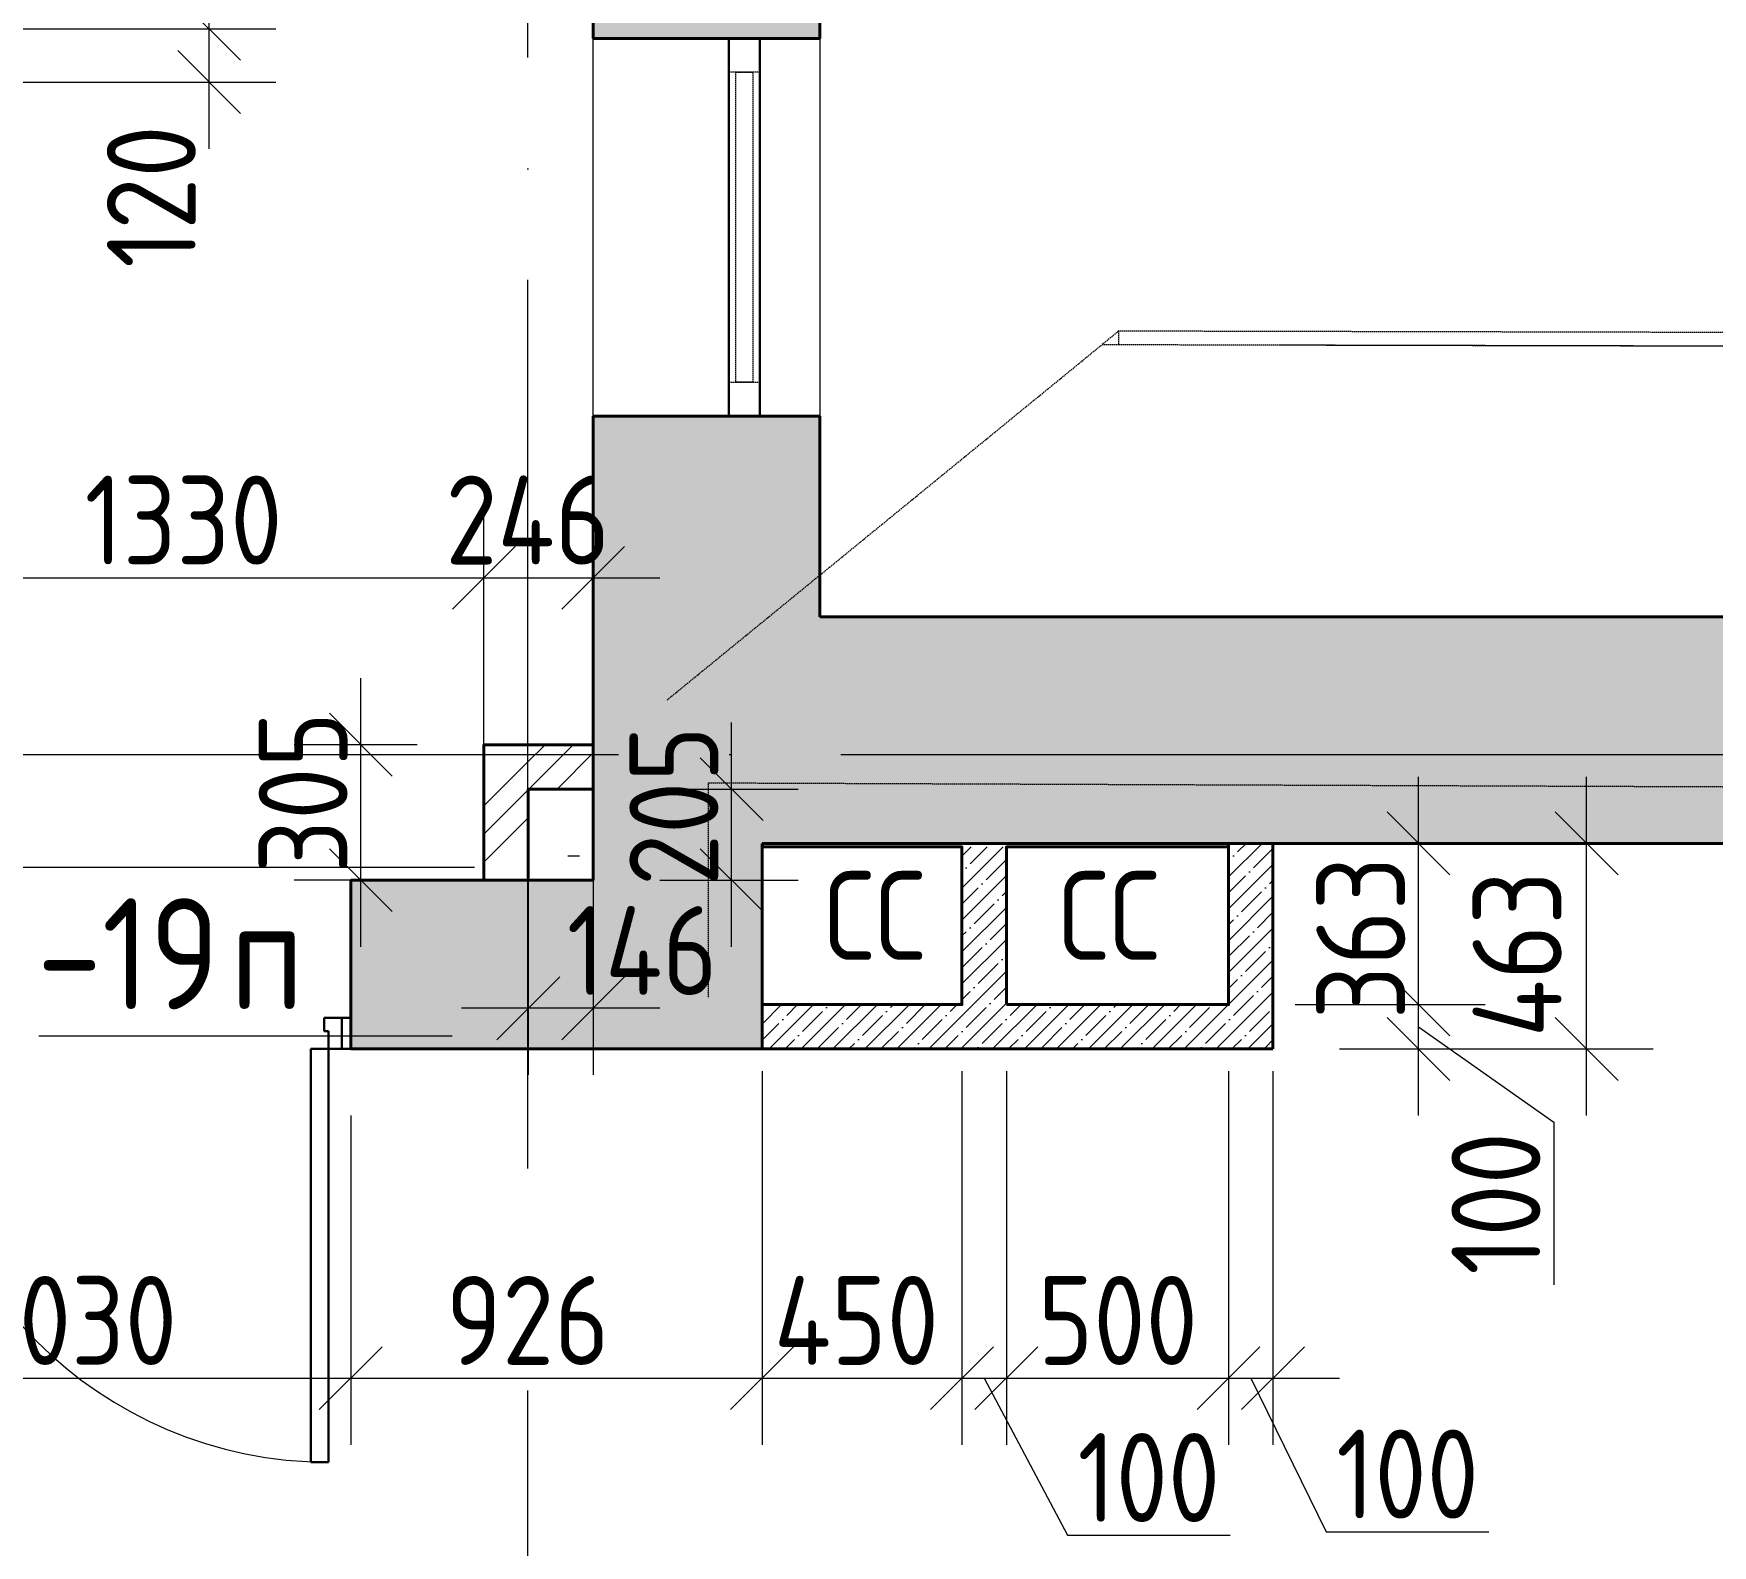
# Model space of a CAD drawing. Header units: millimetres. Extents: x 3050 to 430575, y -569542 to 36130.
# Drawn here: x 289017 to 292796, y -419146 to -415743 of the extents above; entities that cross this region are included whole.
import ezdxf

# ---------------------------------------------------------------- set-up
doc = ezdxf.new("R2010")
doc.units = ezdxf.units.MM
doc.linetypes.add('ADSK_Линия сетки', pattern=[25, 20, -2.5, 0, -2.5])
doc.linetypes.add('ADSK_Сверху', pattern=[4.5, 3, -1.5])
for name, color, linetype, lineweight in [('Аннотация', 7, 'Continuous', 9), ('Витраж', 7, 'Continuous', 18), ('Двери', 7, 'Continuous', 18), ('Крыша', 7, 'Continuous', 18), ('Марки дверей', 7, 'Continuous', 20), ('Оси', 7, 'Continuous', 9), ('Панели витража', 7, 'Continuous', 18), ('Перекрытие', 7, 'Continuous', 18), ('Размеры', 7, 'Continuous', 9), ('Стены внутренние', 7, 'Continuous', 18), ('Стены наружные', 7, 'Continuous', 18), ('Стены штриховка', 7, 'Continuous', 18)]:
    doc.layers.add(name, color=color, linetype=linetype, lineweight=lineweight)
doc.layers.add('Линии', color=7, linetype='Continuous', lineweight=9, true_color=0x00a600)
doc.styles.add('GOST Common', font='GOST_Common.ttf', dxfattribs={"width": 0.9, "height": 200})
doc.styles.add('GOST Common_1', font='GOST_Common.ttf', dxfattribs={"width": 0.9, "height": 350})
doc.styles.add('GOST Common_2', font='GOST_Common.ttf', dxfattribs={"width": 0.9, "height": 250})
doc.dimstyles.new('ADSK_Основной_2_мм_Округление_до_1_мм_1', dxfattribs={"dimscale": 304.8, "dimtxt": 201.142999, "dimasz": 0.463911, "dimexe": 0.492126, "dimexo": 0.492126, "dimgap": 0.098425, "dimtad": 1, "dimdec": 0, "dimdsep": 46, "dimtxsty": 'GOST Common', "dimblk1": 'OBLIQUE', "dimblk2": 'OBLIQUE', "dimsah": 1, "dimcen": 0.09, "dimdle": 0.492126, "dimazin": 2, "dimtfac": 1, "dimtdec": 4, "dimtix": 1, "dimtmove": 1, "dimatfit": 3, "dimfxl": 1, "dimtvp": 1, "dimtolj": 1, "dimtzin": 0, "dimlwd": 20, "dimlwe": 20, "dimarcsym": 2})
pattern_1 = [(45, (279485.6, -430604.18), (-179.605, 179.605), []), (45, (279549.1, -430604.18), (0, 359.2102), []), (45, (279422.1, -430604.18), (0, 359.2102), [])]

# ---------------------------------------------------------------- blocks, each defined once
blk = doc.blocks.new('Системная панель - _AR_Стекло_40мм_привязка по центру-1425357-04 План 4-го этажа маркировочный')
at = {"layer": 'Панели витража', "color": 253, "linetype": 'ADSK_Сверху', "true_color": 0xaaaaaa}
for p, q in [((349, 20), (-349, 20)), ((-349, -20), (-349, 20)), ((349, 20), (349, -20)), ((-349, -20), (349, -20))]:
    blk.add_line(p, q, dxfattribs=at)
blk = doc.blocks.new('Прямоугольный импост - 70х20_56мм-1256353-04 План 4-го этажа маркировочный')
at = {"layer": 'Витраж', "color": 253, "linetype": 'ADSK_Сверху', "true_color": 0xaaaaaa}
for p, q in [((0, 35), (-76, 35)), ((-76, 35), (-76, -35)), ((0, -35), (0, 35)), ((-76, -35), (0, -35))]:
    blk.add_line(p, q, dxfattribs=at)
blk = doc.blocks.new('Прямоугольный импост - 70х20_56мм-1256355-04 План 4-го этажа маркировочный')
at = {"layer": 'Витраж', "color": 253, "linetype": 'ADSK_Сверху', "true_color": 0xaaaaaa}
for p, q in [((-76, -35), (-76, 35)), ((-76, 35), (0, 35)), ((0, 35), (0, -35)), ((0, -35), (-76, -35))]:
    blk.add_line(p, q, dxfattribs=at)
blk = doc.blocks.new('Прямоугольный импост - 70х60мм-1425356-04 План 4-го этажа маркировочный')
at = {"layer": 'Витраж', "color": 253, "linetype": 'ADSK_Сверху', "true_color": 0xaaaaaa}
for p, q in [((11162.3, 14792.4), (11162.3, 14094.4)), ((11232.3, 14792.4), (11232.3, 14094.4))]:
    blk.add_line(p, q, dxfattribs=at)
blk = doc.blocks.new('Прямоугольный импост - 70х40_56мм-1425355-04 План 4-го этажа маркировочный')
at = {"layer": 'Витраж', "lineweight": 30}
for p, q in [((11232.3, 14868.4), (11162.3, 14868.4)), ((11162.3, 14868.4), (11162.3, 14018.4)), ((11232.3, 14018.4), (11232.3, 14868.4)), ((11162.3, 14018.4), (11232.3, 14018.4))]:
    blk.add_line(p, q, dxfattribs=at)
blk = doc.blocks.new('AC_Дверь_Однопольная - Д-19п 1030х2200h-1983139-04 План 4-го этажа маркировочный')
at = {"layer": 'Двери', "lineweight": 30}
for p, q in [((-465, 1120), (-425, 1120)), ((-465, 190), (-465, 1120)), ((-425, 1120), (-425, 190)), ((-515, 190), (-495, 190)), ((-515, 120), (-515, 190)), ((-495, 190), (-465, 190)), ((-495, 120), (-495, 190)), ((-495, 190), (-495, 120)), ((-425, 190), (-465, 190)), ((-465, 190), (-465, 150)), ((465, 190), (495, 190)), ((465, 150), (465, 190)), ((495, 190), (495, 120)), ((495, 190), (515, 190)), ((495, 120), (495, 190)), ((515, 190), (515, 120)), ((-495, 120), (-515, 120)), ((-455, 120), (-495, 120)), ((-465, 150), (-455, 150)), ((-455, 150), (-455, 120)), ((455, 150), (465, 150)), ((455, 120), (455, 150)), ((495, 120), (455, 120)), ((515, 120), (495, 120))]:
    blk.add_line(p, q, dxfattribs=at)
at = {"layer": 'Двери'}
blk.add_arc((-465, 190), 930, 0, 90, dxfattribs=at)
blk = doc.blocks.new('_Oblique')
at = {"color": 0, "linetype": 'ByBlock', "lineweight": -2}
blk.add_line((-0.5, -0.5), (0.5, 0.5), dxfattribs=at)
blk = doc.blocks.new('*D12251')
at = {"layer": 'Defpoints', "color": 0, "transparency": 16777216}
for p in [(288701.2, -418028.1), (289731.2, -418028.1), (289731.2, -418769.2)]:
    blk.add_point(p, dxfattribs=at)
at = {"layer": 'Размеры', "color": 0, "lineweight": 20, "transparency": 16777216}
for p, q in [((288701.2, -418178.1), (288701.2, -418919.2)), ((289731.2, -418178.1), (289731.2, -418919.2)), ((288551.2, -418769.2), (289881.2, -418769.2))]:
    blk.add_line(p, q, dxfattribs=at)
at = {"layer": 'Размеры', "color": 0, "lineweight": 20, "transparency": 16777216, "xscale": 141.4, "yscale": 141.4, "zscale": 141.4, "rotation": 180}
blk.add_blockref('_Oblique', (288701.2, -418769.2), dxfattribs=at)
at = {"layer": 'Размеры', "color": 0, "lineweight": 20, "transparency": 16777216, "xscale": 141.4, "yscale": 141.4, "zscale": 141.4}
blk.add_blockref('_Oblique', (289731.2, -418769.2), dxfattribs=at)
at = {"layer": 'Размеры', "color": 0, "transparency": 16777216, "insert": (289119.4, -418639.2), "char_height": 200, "attachment_point": 5, "style": 'GOST Common'}
blk.add_mtext('\\A1;1030', dxfattribs=at)
blk = doc.blocks.new('*D12252')
at = {"layer": 'Defpoints', "color": 0, "transparency": 16777216}
for p in [(289731.2, -418028.1), (290656.9, -418028.1), (290656.9, -418769.2)]:
    blk.add_point(p, dxfattribs=at)
at = {"layer": 'Размеры', "color": 0, "lineweight": 20, "transparency": 16777216}
for p, q in [((289731.2, -418178.1), (289731.2, -418919.2)), ((290656.9, -418178.1), (290656.9, -418919.2)), ((289581.2, -418769.2), (290806.9, -418769.2))]:
    blk.add_line(p, q, dxfattribs=at)
at = {"layer": 'Размеры', "color": 0, "lineweight": 20, "transparency": 16777216, "xscale": 141.4, "yscale": 141.4, "zscale": 141.4, "rotation": 180}
blk.add_blockref('_Oblique', (289731.2, -418769.2), dxfattribs=at)
at = {"layer": 'Размеры', "color": 0, "lineweight": 20, "transparency": 16777216, "xscale": 141.4, "yscale": 141.4, "zscale": 141.4}
blk.add_blockref('_Oblique', (290656.9, -418769.2), dxfattribs=at)
at = {"layer": 'Размеры', "color": 0, "transparency": 16777216, "insert": (290129.5, -418639.2), "char_height": 200, "attachment_point": 5, "style": 'GOST Common'}
blk.add_mtext('\\A1;926', dxfattribs=at)
blk = doc.blocks.new('*D12253')
at = {"layer": 'Defpoints', "color": 0, "transparency": 16777216}
for p in [(290656.9, -417928.1), (291106.9, -417928.1), (291106.9, -418769.2)]:
    blk.add_point(p, dxfattribs=at)
at = {"layer": 'Размеры', "color": 0, "lineweight": 20, "transparency": 16777216}
for p, q in [((290656.9, -418078.1), (290656.9, -418919.2)), ((291106.9, -418078.1), (291106.9, -418919.2)), ((290506.9, -418769.2), (291256.9, -418769.2))]:
    blk.add_line(p, q, dxfattribs=at)
at = {"layer": 'Размеры', "color": 0, "lineweight": 20, "transparency": 16777216, "xscale": 141.4, "yscale": 141.4, "zscale": 141.4, "rotation": 180}
blk.add_blockref('_Oblique', (290656.9, -418769.2), dxfattribs=at)
at = {"layer": 'Размеры', "color": 0, "lineweight": 20, "transparency": 16777216, "xscale": 141.4, "yscale": 141.4, "zscale": 141.4}
blk.add_blockref('_Oblique', (291106.9, -418769.2), dxfattribs=at)
at = {"layer": 'Размеры', "color": 0, "transparency": 16777216, "insert": (290869.3, -418639.2), "char_height": 200, "attachment_point": 5, "style": 'GOST Common'}
blk.add_mtext('\\A1;450', dxfattribs=at)
blk = doc.blocks.new('*D12254')
at = {"layer": 'Defpoints', "color": 0, "transparency": 16777216}
for p in [(291106.9, -417928.1), (291206.9, -417928.1), (291206.9, -418769.2)]:
    blk.add_point(p, dxfattribs=at)
at = {"layer": 'Размеры', "color": 0, "lineweight": 20, "transparency": 16777216}
for p, q in [((291106.9, -418078.1), (291106.9, -418919.2)), ((291206.9, -418078.1), (291206.9, -418919.2)), ((290956.9, -418769.2), (291356.9, -418769.2)), ((291156.9, -418769.2), (291344.6, -419122.7)), ((291344.6, -419122.7), (291710.6, -419122.7))]:
    blk.add_line(p, q, dxfattribs=at)
at = {"layer": 'Размеры', "color": 0, "lineweight": 20, "transparency": 16777216, "xscale": 141.4, "yscale": 141.4, "zscale": 141.4, "rotation": 180}
blk.add_blockref('_Oblique', (291106.9, -418769.2), dxfattribs=at)
at = {"layer": 'Размеры', "color": 0, "lineweight": 20, "transparency": 16777216, "xscale": 141.4, "yscale": 141.4, "zscale": 141.4}
blk.add_blockref('_Oblique', (291206.9, -418769.2), dxfattribs=at)
at = {"layer": 'Размеры', "color": 0, "transparency": 16777216, "insert": (291527.6, -418992.7), "char_height": 200, "attachment_point": 5, "style": 'GOST Common'}
blk.add_mtext('\\A1;100', dxfattribs=at)
blk = doc.blocks.new('*D12255')
at = {"layer": 'Defpoints', "color": 0, "transparency": 16777216}
for p in [(291206.9, -417928.1), (291706.9, -417928.1), (291706.9, -418769.2)]:
    blk.add_point(p, dxfattribs=at)
at = {"layer": 'Размеры', "color": 0, "lineweight": 20, "transparency": 16777216}
for p, q in [((291206.9, -418078.1), (291206.9, -418919.2)), ((291706.9, -418078.1), (291706.9, -418919.2)), ((291056.9, -418769.2), (291856.9, -418769.2))]:
    blk.add_line(p, q, dxfattribs=at)
at = {"layer": 'Размеры', "color": 0, "lineweight": 20, "transparency": 16777216, "xscale": 141.4, "yscale": 141.4, "zscale": 141.4, "rotation": 180}
blk.add_blockref('_Oblique', (291206.9, -418769.2), dxfattribs=at)
at = {"layer": 'Размеры', "color": 0, "lineweight": 20, "transparency": 16777216, "xscale": 141.4, "yscale": 141.4, "zscale": 141.4}
blk.add_blockref('_Oblique', (291706.9, -418769.2), dxfattribs=at)
at = {"layer": 'Размеры', "color": 0, "transparency": 16777216, "insert": (291457.8, -418639.2), "char_height": 200, "attachment_point": 5, "style": 'GOST Common'}
blk.add_mtext('\\A1;500', dxfattribs=at)
blk = doc.blocks.new('*D12256')
at = {"layer": 'Defpoints', "color": 0, "transparency": 16777216}
for p in [(291706.9, -417928.1), (291806.9, -417928.1), (291806.9, -418769.2)]:
    blk.add_point(p, dxfattribs=at)
at = {"layer": 'Размеры', "color": 0, "lineweight": 20, "transparency": 16777216}
for p, q in [((291706.9, -418078.1), (291706.9, -418919.2)), ((291806.9, -418078.1), (291806.9, -418919.2)), ((291556.9, -418769.2), (291956.9, -418769.2)), ((291756.9, -418769.2), (291926.9, -419114.9)), ((291926.9, -419114.9), (292292.9, -419114.9))]:
    blk.add_line(p, q, dxfattribs=at)
at = {"layer": 'Размеры', "color": 0, "lineweight": 20, "transparency": 16777216, "xscale": 141.4, "yscale": 141.4, "zscale": 141.4, "rotation": 180}
blk.add_blockref('_Oblique', (291706.9, -418769.2), dxfattribs=at)
at = {"layer": 'Размеры', "color": 0, "lineweight": 20, "transparency": 16777216, "xscale": 141.4, "yscale": 141.4, "zscale": 141.4}
blk.add_blockref('_Oblique', (291806.9, -418769.2), dxfattribs=at)
at = {"layer": 'Размеры', "color": 0, "transparency": 16777216, "insert": (292109.9, -418984.9), "char_height": 200, "attachment_point": 5, "style": 'GOST Common'}
blk.add_mtext('\\A1;100', dxfattribs=at)
blk = doc.blocks.new('*D12257')
at = {"layer": 'Defpoints', "color": 0, "transparency": 16777216}
for p in [(291806.9, -417565.3), (292512.9, -417565.3), (291806.9, -418028.1)]:
    blk.add_point(p, dxfattribs=at)
at = {"layer": 'Размеры', "color": 0, "lineweight": 20, "transparency": 16777216}
for p, q in [((292512.9, -418178.1), (292512.9, -417415.3)), ((291956.9, -417565.3), (292662.9, -417565.3)), ((291956.9, -418028.1), (292662.9, -418028.1))]:
    blk.add_line(p, q, dxfattribs=at)
at = {"layer": 'Размеры', "color": 0, "lineweight": 20, "transparency": 16777216, "xscale": 141.4, "yscale": 141.4, "zscale": 141.4}
for p, rotation in [((292512.9, -417565.3), 90), ((292512.9, -418028.1), 270)]:
    blk.add_blockref('_Oblique', p, dxfattribs=dict(at, rotation=rotation))
at = {"layer": 'Размеры', "color": 0, "transparency": 16777216, "insert": (292356.5, -417814.7), "char_height": 200, "attachment_point": 5, "rotation": 90, "style": 'GOST Common'}
blk.add_mtext('\\A1;463', dxfattribs=at)
blk = doc.blocks.new('*D12258')
at = {"layer": 'Defpoints', "color": 0, "transparency": 16777216}
for p in [(291806.9, -417928.1), (292134.6, -417928.1), (291806.9, -418028.1)]:
    blk.add_point(p, dxfattribs=at)
at = {"layer": 'Размеры', "color": 0, "lineweight": 20, "transparency": 16777216}
for p, q in [((292134.6, -418178.1), (292134.6, -417778.1)), ((291956.9, -417928.1), (292284.6, -417928.1)), ((292134.6, -417978.1), (292438.7, -418192.7)), ((291956.9, -418028.1), (292284.6, -418028.1)), ((292438.7, -418192.7), (292438.7, -418558.7))]:
    blk.add_line(p, q, dxfattribs=at)
at = {"layer": 'Размеры', "color": 0, "lineweight": 20, "transparency": 16777216, "xscale": 141.4, "yscale": 141.4, "zscale": 141.4}
for p, rotation in [((292134.6, -417928.1), 90), ((292134.6, -418028.1), 270)]:
    blk.add_blockref('_Oblique', p, dxfattribs=dict(at, rotation=rotation))
at = {"layer": 'Размеры', "color": 0, "transparency": 16777216, "insert": (292308.7, -418375.7), "char_height": 200, "attachment_point": 5, "rotation": 90, "style": 'GOST Common'}
blk.add_mtext('\\A1;100', dxfattribs=at)
blk = doc.blocks.new('*D12259')
at = {"layer": 'Defpoints', "color": 0, "transparency": 16777216}
for p in [(291706.9, -417565.3), (292134.6, -417565.3), (291706.9, -417928.1)]:
    blk.add_point(p, dxfattribs=at)
at = {"layer": 'Размеры', "color": 0, "lineweight": 20, "transparency": 16777216}
for p, q in [((292134.6, -418078.1), (292134.6, -417415.3)), ((291856.9, -417565.3), (292284.6, -417565.3)), ((291856.9, -417928.1), (292284.6, -417928.1))]:
    blk.add_line(p, q, dxfattribs=at)
at = {"layer": 'Размеры', "color": 0, "lineweight": 20, "transparency": 16777216, "xscale": 141.4, "yscale": 141.4, "zscale": 141.4}
for p, rotation in [((292134.6, -417565.3), 90), ((292134.6, -417928.1), 270)]:
    blk.add_blockref('_Oblique', p, dxfattribs=dict(at, rotation=rotation))
at = {"layer": 'Размеры', "color": 0, "transparency": 16777216, "insert": (292004.6, -417778.1), "char_height": 200, "attachment_point": 5, "rotation": 90, "style": 'GOST Common'}
blk.add_mtext('\\A1;363', dxfattribs=at)
blk = doc.blocks.new('*D12302')
at = {"layer": 'Defpoints', "color": 0, "transparency": 16777216}
for p in [(290030.8, -416967.7), (288701.2, -417648.1), (290030.8, -417644.1)]:
    blk.add_point(p, dxfattribs=at)
at = {"layer": 'Размеры', "color": 0, "lineweight": 20, "transparency": 16777216}
for p, q in [((288701.2, -417498.1), (288701.2, -416817.7)), ((290030.8, -417494.1), (290030.8, -416817.7)), ((288551.2, -416967.7), (290180.8, -416967.7))]:
    blk.add_line(p, q, dxfattribs=at)
at = {"layer": 'Размеры', "color": 0, "lineweight": 20, "transparency": 16777216, "xscale": 141.4, "yscale": 141.4, "zscale": 141.4, "rotation": 180}
blk.add_blockref('_Oblique', (288701.2, -416967.7), dxfattribs=at)
at = {"layer": 'Размеры', "color": 0, "lineweight": 20, "transparency": 16777216, "xscale": 141.4, "yscale": 141.4, "zscale": 141.4}
blk.add_blockref('_Oblique', (290030.8, -416967.7), dxfattribs=at)
at = {"layer": 'Размеры', "color": 0, "transparency": 16777216, "insert": (289355, -416837.7), "char_height": 200, "attachment_point": 5, "style": 'GOST Common'}
blk.add_mtext('\\A1;1330', dxfattribs=at)
blk = doc.blocks.new('*D12303')
at = {"layer": 'Defpoints', "color": 0, "transparency": 16777216}
for p in [(290276.9, -416967.7), (290030.8, -417343.3), (290276.9, -417343.3)]:
    blk.add_point(p, dxfattribs=at)
at = {"layer": 'Размеры', "color": 0, "lineweight": 20, "transparency": 16777216}
for p, q in [((290030.8, -417193.3), (290030.8, -416817.7)), ((290276.9, -417193.3), (290276.9, -416817.7)), ((289880.8, -416967.7), (290426.9, -416967.7))]:
    blk.add_line(p, q, dxfattribs=at)
at = {"layer": 'Размеры', "color": 0, "lineweight": 20, "transparency": 16777216, "xscale": 141.4, "yscale": 141.4, "zscale": 141.4, "rotation": 180}
blk.add_blockref('_Oblique', (290030.8, -416967.7), dxfattribs=at)
at = {"layer": 'Размеры', "color": 0, "lineweight": 20, "transparency": 16777216, "xscale": 141.4, "yscale": 141.4, "zscale": 141.4}
blk.add_blockref('_Oblique', (290276.9, -416967.7), dxfattribs=at)
at = {"layer": 'Размеры', "color": 0, "transparency": 16777216, "insert": (290129.5, -416837.7), "char_height": 200, "attachment_point": 5, "style": 'GOST Common'}
blk.add_mtext('\\A1;246', dxfattribs=at)
blk = doc.blocks.new('*D12304')
at = {"layer": 'Defpoints', "color": 0, "transparency": 16777216}
for p in [(290130.8, -417443.3), (290276.9, -417443.3), (290130.8, -417936.6)]:
    blk.add_point(p, dxfattribs=at)
at = {"layer": 'Размеры', "color": 0, "lineweight": 20, "transparency": 16777216}
for p, q in [((290130.8, -417593.3), (290130.8, -418086.6)), ((290276.9, -417593.3), (290276.9, -418086.6)), ((290426.9, -417936.6), (289980.8, -417936.6))]:
    blk.add_line(p, q, dxfattribs=at)
at = {"layer": 'Размеры', "color": 0, "lineweight": 20, "transparency": 16777216, "xscale": 141.4, "yscale": 141.4, "zscale": 141.4, "rotation": 180}
blk.add_blockref('_Oblique', (290130.8, -417936.6), dxfattribs=at)
at = {"layer": 'Размеры', "color": 0, "lineweight": 20, "transparency": 16777216, "xscale": 141.4, "yscale": 141.4, "zscale": 141.4}
blk.add_blockref('_Oblique', (290276.9, -417936.6), dxfattribs=at)
at = {"layer": 'Размеры', "color": 0, "transparency": 16777216, "insert": (290387.3, -417806.6), "char_height": 200, "attachment_point": 5, "style": 'GOST Common'}
blk.add_mtext('\\A1;146', dxfattribs=at)
blk = doc.blocks.new('*D12306')
at = {"layer": 'Defpoints', "color": 0, "transparency": 16777216}
for p in [(288756.3, -415731.8), (289412.4, -415731.8), (288756.3, -415851.8)]:
    blk.add_point(p, dxfattribs=at)
at = {"layer": 'Размеры', "color": 0, "lineweight": 20, "transparency": 16777216}
for p, q in [((289412.4, -416001.8), (289412.4, -415581.8)), ((288906.3, -415731.8), (289562.4, -415731.8)), ((288906.3, -415851.8), (289562.4, -415851.8))]:
    blk.add_line(p, q, dxfattribs=at)
at = {"layer": 'Размеры', "color": 0, "lineweight": 20, "transparency": 16777216, "xscale": 141.4, "yscale": 141.4, "zscale": 141.4}
for p, rotation in [((289412.4, -415731.8), 90), ((289412.4, -415851.8), 270)]:
    blk.add_blockref('_Oblique', p, dxfattribs=dict(at, rotation=rotation))
at = {"layer": 'Размеры', "color": 0, "transparency": 16777216, "insert": (289282.4, -416109.6), "char_height": 200, "attachment_point": 5, "rotation": 90, "style": 'GOST Common'}
blk.add_mtext('\\A1;120', dxfattribs=at)
blk = doc.blocks.new('*D12313')
at = {"layer": 'Defpoints', "color": 0, "transparency": 16777216}
for p in [(289754, -417343.3), (290030.8, -417343.3), (290030.8, -417648.1)]:
    blk.add_point(p, dxfattribs=at)
at = {"layer": 'Размеры', "color": 0, "lineweight": 20, "transparency": 16777216}
for p, q in [((289754, -417798.1), (289754, -417193.3)), ((289880.8, -417343.3), (289604, -417343.3)), ((289880.8, -417648.1), (289604, -417648.1))]:
    blk.add_line(p, q, dxfattribs=at)
at = {"layer": 'Размеры', "color": 0, "lineweight": 20, "transparency": 16777216, "xscale": 141.4, "yscale": 141.4, "zscale": 141.4}
for p, rotation in [((289754, -417343.3), 90), ((289754, -417648.1), 270)]:
    blk.add_blockref('_Oblique', p, dxfattribs=dict(at, rotation=rotation))
at = {"layer": 'Размеры', "color": 0, "transparency": 16777216, "insert": (289624, -417451.2), "char_height": 200, "attachment_point": 5, "rotation": 90, "style": 'GOST Common'}
blk.add_mtext('\\A1;305', dxfattribs=at)
blk = doc.blocks.new('*D12314')
at = {"layer": 'Defpoints', "color": 0, "transparency": 16777216}
for p in [(290276.9, -417443.3), (290588.5, -417443.3), (290276.9, -417648.1)]:
    blk.add_point(p, dxfattribs=at)
at = {"layer": 'Размеры', "color": 0, "lineweight": 20, "transparency": 16777216}
for p, q in [((290588.5, -417798.1), (290588.5, -417293.3)), ((290426.9, -417443.3), (290738.5, -417443.3)), ((290426.9, -417648.1), (290738.5, -417648.1))]:
    blk.add_line(p, q, dxfattribs=at)
at = {"layer": 'Размеры', "color": 0, "lineweight": 20, "transparency": 16777216, "xscale": 141.4, "yscale": 141.4, "zscale": 141.4}
for p, rotation in [((290588.5, -417443.3), 90), ((290588.5, -417648.1), 270)]:
    blk.add_blockref('_Oblique', p, dxfattribs=dict(at, rotation=rotation))
at = {"layer": 'Размеры', "color": 0, "transparency": 16777216, "insert": (290458.5, -417481.5), "char_height": 200, "attachment_point": 5, "rotation": 90, "style": 'GOST Common'}
blk.add_mtext('\\A1;205', dxfattribs=at)

msp = doc.modelspace()

# ---------------------------------------------------------------- hatches: boundary and pattern name
at = {"layer": 'Стены внутренние', "lineweight": 9}
h = msp.add_hatch(dxfattribs=at)
h.set_pattern_fill('FP_3', color=256, style=0, pattern_type=2)
h.set_pattern_definition(pattern_1)
h.paths.add_polyline_path([(290030.84, -417644.07), (290130.84, -417643.31), (290130.84, -417343.31), (290030.84, -417343.31), (290030.84, -417643.69)])
h = msp.add_hatch(dxfattribs=at)
h.set_pattern_fill('FP_3', color=256, style=0, pattern_type=2)
h.set_pattern_definition(pattern_1)
h.paths.add_polyline_path([(290130.84, -417443.31), (290276.92, -417443.31), (290276.92, -417343.31), (290130.84, -417343.31), (290130.84, -417378.36)])
at = {"layer": 'Стены внутренние', "true_color": 0xc0c0c0}
msp.add_hatch(color=9, dxfattribs=at).paths.add_polyline_path([(290276.92, -418028.08), (290656.92, -418028.08), (290656.92, -417565.29), (290276.92, -417565.29), (290276.92, -417947.46)])
at = {"layer": 'Стены внутренние', "lineweight": 9}
h = msp.add_hatch(dxfattribs=at)
h.set_pattern_fill('ANSI35', color=256, scale=8, style=0)
h.set_pattern_definition([(45, (289464.107, -430947.187), (-35.92102, 35.92102), []), (45, (289500.03, -430947.187), (-35.92102, 35.92102), [63.5, -12.7, 0, -12.7])])
h.paths.add_polyline_path([(290656.92, -417928.08), (290656.92, -418028.08), (291806.92, -418028.08), (291806.92, -417565.29), (291706.92, -417565.29), (291706.92, -417928.08), (291206.92, -417928.08), (291206.92, -417573.15), (291106.92, -417573.15), (291106.92, -417928.08)])
at = {"layer": 'Стены внутренние', "true_color": 0xc0c0c0}
h = msp.add_hatch(color=9, dxfattribs=at)
h.paths.add_polyline_path([(288701.24, -418028.08), (288701.24, -417838.07), (288701.24, -417648.07), (288549.18, -417648.08), (288549.18, -418028.08)])
h.paths.add_polyline_path([(287745.18, -418028.08), (287745.18, -417648.08), (287181.35, -417648.08), (287181.35, -417838.08), (287152.02, -417838.08), (287152.42, -417938.16), (287532.21, -417938.16), (287532.62, -418028.08), (287546.03, -418028.08)])
h.paths.add_polyline_path([(289731.24, -418028.08), (290276.92, -418028.08), (290276.92, -417648.08), (289731.24, -417648.08), (289731.23, -417837.91)])
at = {"layer": 'Стены наружные', "true_color": 0xc0c0c0}
h = msp.add_hatch(color=9, dxfattribs=at)
h.paths.add_polyline_path([(290786.92, -417055.29), (290786.92, -416603.47), (290276.92, -416603.47), (290276.92, -417055.29), (290760.92, -417055.29)])
h.paths.add_polyline_path([(290276.92, -415753.47), (290786.92, -415753.47), (290786.92, -410213.29), (290276.92, -410213.29), (290276.92, -415013.15)])
h = msp.add_hatch(color=9, dxfattribs=at)
h.paths.add_polyline_path([(304977.47, -417565.29), (304977.47, -417055.29), (303971.97, -417055.29), (303971.97, -417565.29), (304710.13, -417565.29)])
h.paths.add_polyline_path([(290276.92, -417565.29), (293732.93, -417565.29), (293732.93, -417055.29), (290276.92, -417055.29), (290276.92, -417564.81)])
h.paths.add_polyline_path([(299358.27, -417565.29), (299358.27, -417055.29), (298363.98, -417055.29), (298363.98, -417565.29), (299078.43, -417565.29)])
h.paths.add_polyline_path([(318671.51, -417565.29), (318671.51, -417055.29), (315211.35, -417055.29), (315211.35, -417565.29), (318524.51, -417565.29)])
h.paths.add_polyline_path([(306797.47, -417565.29), (307779.41, -417565.29), (307779.41, -417055.29), (306797.47, -417055.29), (306797.47, -417522.62)])
h.paths.add_polyline_path([(295552.93, -417565.29), (296543.98, -417565.29), (296543.98, -417055.29), (295552.93, -417055.29), (295552.93, -417468.41)])
h.paths.add_polyline_path([(313391.35, -417565.29), (313391.35, -417055.29), (312386.4, -417055.29), (312386.4, -417565.29), (313157.67, -417565.29)])
h.paths.add_polyline_path([(302151.97, -417565.29), (302151.97, -417055.29), (301178.27, -417055.29), (301178.27, -417565.29), (301894.28, -417565.29)])
h.paths.add_polyline_path([(309599.41, -417565.29), (310566.4, -417565.29), (310566.4, -417055.29), (309599.41, -417055.29), (309599.41, -417537.8)])

# ---------------------------------------------------------------- linework, layer by layer
at = {"color": 1, "lineweight": 40}
msp.add_line((290130.84, -417643.31), (290130.84, -417443.31), dxfattribs=at)
at = {"color": 18, "lineweight": 40, "true_color": 0x000000}
for p, q in [((291706.92, -417928.08), (291706.92, -417565.29)), ((291806.92, -417565.29), (291806.92, -418028.08)), ((290656.92, -417928.08), (291106.92, -417928.08)), ((291206.92, -417928.08), (291706.92, -417928.08)), ((291806.92, -418028.08), (290656.92, -418028.08))]:
    msp.add_line(p, q, dxfattribs=at)
at = {"color": 1, "lineweight": 40}
msp.add_lwpolyline([(290276.92, -417343.31), (290030.84, -417343.31), (290030.84, -417645.47)], dxfattribs=at)
msp.add_lwpolyline([(290276.92, -417343.31), (290030.84, -417343.31), (290030.84, -417645.47)], dxfattribs=at)
at = {"color": 18, "lineweight": 40, "true_color": 0x000000}
for points in [[(290656.92, -417573.15), (290656.92, -417928.08), (291106.92, -417928.08), (291106.92, -417573.15), (290656.92, -417573.15)], [(291206.92, -417928.08), (291206.92, -417573.15)], [(291206.92, -417928.08), (291206.92, -417573.15), (291706.92, -417573.15), (291706.92, -417928.08), (291206.92, -417928.08)]]:
    msp.add_lwpolyline(points, dxfattribs=at)
at = {"layer": 'Крыша', "color": 253, "linetype": 'ADSK_Сверху', "true_color": 0xaaaaaa}
for p, q in [((291459.41, -416412.41), (291422.48, -416442.58)), ((291459.41, -416412.41), (291459.34, -416442.5)), ((291822.17, -416443.31), (317543.14, -416500.64))]:
    msp.add_line(p, q, dxfattribs=at)
at = {"layer": 'Крыша', "color": 253, "linetype": 'ADSK_Сверху', "true_color": 0xaaaaaa, "flags": 128}
for points in [[(317543.21, -416470.56), (314645.01, -416464.09), (311746.81, -416457.63), (308848.61, -416451.17), (305950.41, -416444.71), (303052.21, -416438.25), (300154.01, -416431.79), (297255.8, -416425.33), (294357.59, -416418.87), (291459.41, -416412.41)], [(290443.09, -417242.63), (290565.99, -417142.22), (291422.48, -416442.58)], [(291422.48, -416442.58), (291440.96, -416442.62), (291459.34, -416442.53)], [(291459.34, -416442.53), (294361.97, -416449.13), (297264.39, -416455.6), (300166.75, -416462.07), (303068.99, -416468.54), (305971.31, -416475.01), (308873.66, -416481.48), (311775.91, -416487.95), (314678.23, -416494.42), (317580.57, -416500.89)]]:
    msp.add_lwpolyline(points, dxfattribs=at)
at = {"layer": 'Линии', "color": 8, "lineweight": 18, "true_color": 0x808080}
for p, q in [((290245.77, -417594.32), (290219.77, -417594.32)), ((288979.52, -417619.04), (290009.52, -417619.04)), ((289959.52, -417999.04), (289029.52, -417999.04))]:
    msp.add_line(p, q, dxfattribs=at)
at = {"layer": 'Оси', "linetype": 'ADSK_Линия сетки', "ltscale": 100}
for p, q in [((290129.52, -435797.51), (290129.52, -408953.12)), ((268333.38, -417365.13), (336561.32, -417365.13))]:
    msp.add_line(p, q, dxfattribs=at)
at = {"layer": 'Перекрытие', "color": 9, "linetype": 'ADSK_Сверху', "true_color": 0xaad4d4}
for p, q in [((290536.18, -417911.29), (290536.18, -417429.03)), ((290536.18, -417429.03), (298762.75, -417460.29))]:
    msp.add_line(p, q, dxfattribs=at)
at = {"layer": 'Стены внутренние', "lineweight": 40}
for p, q in [((290276.92, -417343.31), (290030.84, -417343.31)), ((290030.84, -417343.31), (290030.84, -417644.07)), ((290130.84, -417443.31), (290276.92, -417443.31)), ((290130.84, -417643.76), (290130.84, -417443.31)), ((290276.92, -417565.29), (290276.92, -417648.08)), ((290656.92, -418028.08), (290656.92, -417565.29)), ((290656.92, -417999.04), (290656.92, -417565.29)), ((290656.92, -418020.21), (290656.92, -417565.29)), ((289731.23, -418028.08), (289731.24, -417647.74)), ((289731.24, -417648.08), (290276.92, -417648.08)), ((289731.23, -418028.08), (290656.92, -418028.08))]:
    msp.add_line(p, q, dxfattribs=at)
at = {"layer": 'Стены наружные', "lineweight": 40}
for p, q in [((290786.92, -415753.47), (290786.92, -409703.29)), ((290276.92, -411851.08), (290276.92, -415753.47)), ((290276.92, -415753.47), (290786.92, -415753.47)), ((290786.92, -416603.47), (290276.92, -416603.47)), ((290276.92, -416603.47), (290276.92, -417565.29)), ((290786.92, -417055.29), (290786.92, -416603.47)), ((293732.93, -417055.29), (290786.92, -417055.29)), ((290656.92, -417565.29), (293732.93, -417565.29))]:
    msp.add_line(p, q, dxfattribs=at)
at = {"layer": 'Стены наружные'}
for p, q in [((290276.92, -416603.47), (290276.92, -415753.47)), ((290786.92, -415753.47), (290786.92, -416603.47))]:
    msp.add_line(p, q, dxfattribs=at)
at = {"layer": 'Стены штриховка'}
for p, q in [((290009.52, -417648.08), (290276.92, -417648.08)), ((290093.31, -417648.08), (290252.54, -417648.08))]:
    msp.add_line(p, q, dxfattribs=at)

# ---------------------------------------------------------------- block references
at = {"layer": 'Витраж', "color": 253, "linetype": 'ADSK_Сверху', "true_color": 0xaaaaaa, "rotation": 90.00000000000031}
msp.add_blockref('Прямоугольный импост - 70х20_56мм-1256355-04 План 4-го этажа маркировочный', (290616.92, -415753.47), dxfattribs=at)
at = {"layer": 'Витраж'}
msp.add_blockref('Прямоугольный импост - 70х40_56мм-1425355-04 План 4-го этажа маркировочный', (279419.61, -430621.92), dxfattribs=at)
at = {"layer": 'Витраж', "color": 253, "linetype": 'ADSK_Сверху', "true_color": 0xaaaaaa}
msp.add_blockref('Прямоугольный импост - 70х60мм-1425356-04 План 4-го этажа маркировочный', (279419.61, -430621.92), dxfattribs=at)
at = {"layer": 'Витраж', "color": 253, "linetype": 'ADSK_Сверху', "true_color": 0xaaaaaa, "extrusion": (0, 0, -1), "rotation": 269.9999999999997}
msp.add_blockref('Прямоугольный импост - 70х20_56мм-1256353-04 План 4-го этажа маркировочный', (-290616.92, -416603.47), dxfattribs=at)
at = {"layer": 'Двери', "rotation": 180}
msp.add_blockref('AC_Дверь_Однопольная - Д-19п 1030х2200h-1983139-04 План 4-го этажа маркировочный', (289216.24, -417838.08), dxfattribs=at)
at = {"layer": 'Панели витража', "color": 253, "linetype": 'ADSK_Сверху', "true_color": 0xaaaaaa, "rotation": 270.0000000000003}
msp.add_blockref('Системная панель - _AR_Стекло_40мм_привязка по центру-1425357-04 План 4-го этажа маркировочный', (290616.92, -416178.47), dxfattribs=at)

# ---------------------------------------------------------------- texts
at = {"layer": 'Аннотация', "color": 18, "true_color": 0x000000, "char_height": 200, "width": 317.4683, "attachment_point": 1, "style": 'GOST Common_1'}
for insert in [(290796.91, -417627.79), (291324.29, -417627.79)]:
    msp.add_mtext('СС', dxfattribs=dict(at, insert=insert))
at = {"layer": 'Марки дверей', "lineweight": 9, "char_height": 250, "attachment_point": 1, "style": 'GOST Common_2'}
for s, insert, width in [('-19', (289025.03, -417688.89), 526.7087), ('\\fGOST Common|b0|i0|c204|p34|;\\W.9;п', (289459.6, -417688.89), 194.8101)]:
    msp.add_mtext(s, dxfattribs=dict(at, insert=insert, width=width))

# ---------------------------------------------------------------- dimensions: what is measured, and where the dimension line sits
at = {"layer": 'Размеры', "color": 18, "true_color": 0x000000}
for base, p1, p2, picture, middle in [((289412.36, -415731.8), (288756.35, -415851.8), (288756.35, -415731.8), '*D12306', (289412.36, -416109.62)), ((289754.02, -417343.31), (290030.84, -417648.08), (290030.84, -417343.31), '*D12313', (289754.02, -417451.23)), ((290588.52, -417443.31), (290276.92, -417648.08), (290276.92, -417443.31), '*D12314', (290588.52, -417481.51)), ((292134.62, -417565.29), (291706.92, -417928.08), (291706.92, -417565.29), '*D12259', (292134.62, -417778.08)), ((292512.87, -417565.29), (291806.92, -418028.08), (291806.92, -417565.29), '*D12257', (292486.48, -417814.65)), ((292134.62, -417928.08), (291806.92, -418028.08), (291806.92, -417928.08), '*D12258', (292438.73, -418222.66))]:
    dim = msp.add_linear_dim(base=base, p1=p1, p2=p2, angle=90, dimstyle='ADSK_Основной_2_мм_Округление_до_1_мм_1', override={"dimpost": '<>'}, dxfattribs=at)
    dim.commit()
    dim.dimension.update_dxf_attribs({"geometry": picture, "text_midpoint": middle, "dimtype": 160})
for base, p1, p2, picture, middle in [((290030.84, -416967.75), (288701.24, -417648.07), (290030.84, -417644.07), '*D12302', (289354.97, -416967.75)), ((290276.92, -416967.75), (290030.84, -417343.31), (290276.92, -417343.31), '*D12303', (290129.52, -416967.75)), ((290130.84, -417936.6), (290276.92, -417443.31), (290130.84, -417443.31), '*D12304', (290387.31, -417936.6)), ((291106.92, -418769.18), (290656.92, -417928.08), (291106.92, -417928.08), '*D12253', (290869.31, -418769.18)), ((291206.92, -418769.18), (291106.92, -417928.08), (291206.92, -417928.08), '*D12254', (291374.62, -419122.73)), ((291706.92, -418769.18), (291206.92, -417928.08), (291706.92, -417928.08), '*D12255', (291457.82, -418769.18)), ((291806.92, -418769.18), (291706.92, -417928.08), (291806.92, -417928.08), '*D12256', (291956.92, -419114.87)), ((289731.24, -418769.18), (288701.24, -418028.08), (289731.24, -418028.08), '*D12251', (289119.4, -418769.18)), ((290656.92, -418769.18), (289731.24, -418028.08), (290656.92, -418028.08), '*D12252', (290129.52, -418769.18))]:
    dim = msp.add_linear_dim(base=base, p1=p1, p2=p2, dimstyle='ADSK_Основной_2_мм_Округление_до_1_мм_1', override={"dimpost": '<>'}, dxfattribs=at)
    dim.commit()
    dim.dimension.update_dxf_attribs({"geometry": picture, "text_midpoint": middle, "dimtype": 160})

doc.saveas('drawing.dxf')
